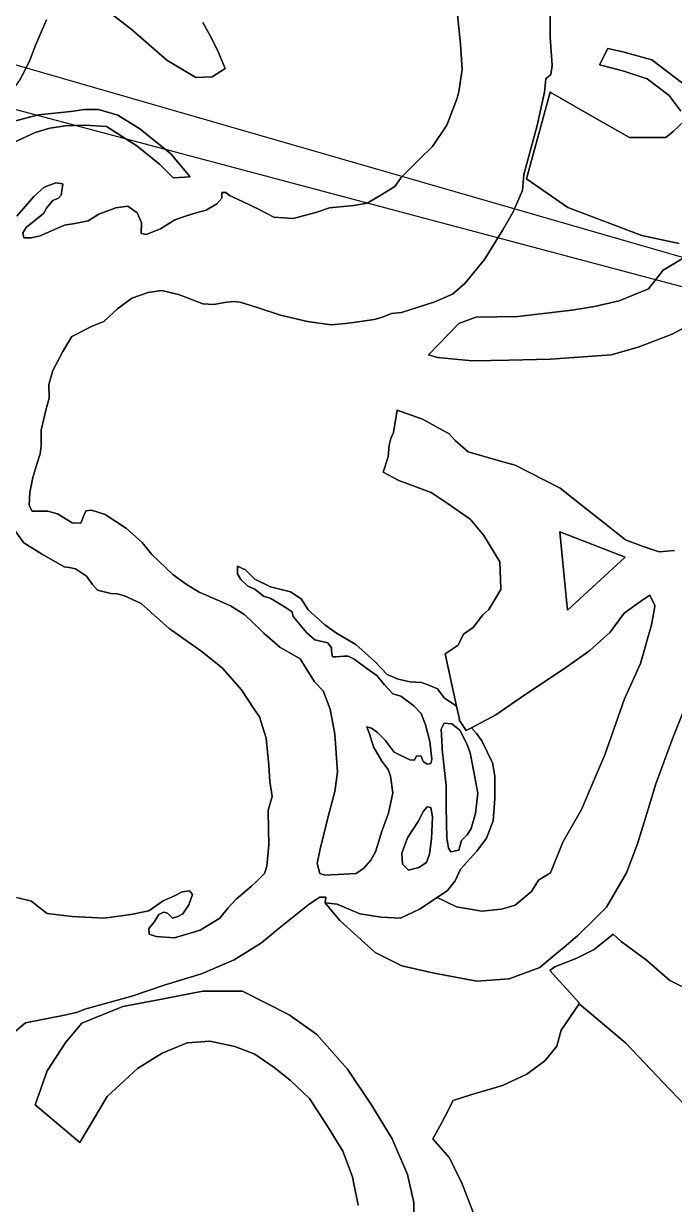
# Model space of a CAD drawing. Header units: inches. Extents: x 288635 to 1232953, y 676945 to 1655780.
# Drawn here: x 568569 to 579329, y 1480968 to 1500510 of the extents above; entities that cross this region are included whole.
import ezdxf

# ---------------------------------------------------------------- set-up
doc = ezdxf.new("R2010")
doc.units = ezdxf.units.IN
doc.header["$MEASUREMENT"] = 0
doc.layers.add('Images', color=7, linetype='Continuous')
picture_1 = doc.add_image_def('image2.jpg', size_in_pixel=(2586, 3753))
picture_2 = doc.add_image_def('image3.jpg', size_in_pixel=(2620, 3729))

msp = doc.modelspace()

# ---------------------------------------------------------------- linework, layer by layer
at = {"color": 1, "ltscale": 3}
for points in [[(577274.4236, 1500646.9998), (577274.4236, 1500286.3191), (577309.9837, 1499818.9581), (577284.5836, 1499666.5578), (577203.3034, 1499595.4377), (577182.9834, 1499376.9973), (577061.0632, 1498823.2761), (576842.6227, 1498010.4745), (576817.2227, 1497746.314), (576659.7424, 1497385.6333), (576492.102, 1497096.0727), (576187.3014, 1496608.3917), (575862.1808, 1496207.0709), (575658.9804, 1496034.3506), (575369.4198, 1495907.3503), (574815.6987, 1495729.55), (574653.1383, 1495714.3099), (574505.8181, 1495653.3498), (574363.5778, 1495612.7097), (574023.2171, 1495561.9096), (573886.0568, 1495546.6696), (573652.3763, 1495526.3496), (573261.2156, 1495577.1497), (572814.1747, 1495683.8299), (572433.1739, 1495810.8301), (572148.6933, 1495902.2703), (572042.0131, 1495912.4303), (571889.6128, 1495892.1103), (571711.8125, 1495861.6302), (571534.0121, 1495871.7902), (571259.6916, 1495978.4705), (571127.6113, 1496024.1905), (570853.2907, 1496090.2307), (570629.7703, 1496059.7506), (570360.5298, 1495963.2304), (570121.7693, 1495790.5101), (569893.1688, 1495582.2297), (569700.1284, 1495500.9495), (569364.8478, 1495333.3092), (569217.5275, 1495084.3887), (569049.8871, 1494769.428), (568983.847, 1494535.7476), (568988.927, 1494312.2271), (568938.1269, 1494114.1067), (568856.8468, 1493783.9061), (568856.8468, 1493519.7455), (568841.6067, 1493387.6653), (568785.7266, 1493220.0249), (568719.6865, 1492996.5045), (568668.8864, 1492747.584), (568658.7264, 1492534.2236), (568709.5265, 1492442.7834), (568968.607, 1492442.7834), (569131.1673, 1492397.0633), (569369.9278, 1492249.743), (569512.1681, 1492239.583), (569557.8882, 1492351.3432), (569598.5282, 1492447.8634), (569689.9684, 1492458.0234), (569918.5689, 1492386.9033), (570269.0896, 1492153.2228), (570528.1701, 1491919.5423), (570685.6504, 1491726.502), (571041.2511, 1491386.1413), (571254.6115, 1491233.741), (571473.052, 1491101.6607), (571793.0926, 1490959.4204), (571991.213, 1490873.0602), (572209.6535, 1490735.9), (572321.4137, 1490634.2998), (572544.9341, 1490415.8593), (572804.0146, 1490187.2589), (573144.3753, 1489994.2185), (573378.0558, 1489618.2977), (573520.2961, 1489465.8974), (573637.1363, 1489161.0968), (573713.3365, 1488749.616), (573759.0566, 1488119.6947), (573713.3365, 1487799.6541), (573596.4962, 1487362.7732), (573469.496, 1486824.2921), (573423.7759, 1486610.9317), (573464.416, 1486443.2914), (573550.7761, 1486417.8913), (573759.0566, 1486428.0514), (574068.9372, 1486443.2914), (574195.9374, 1486534.7316), (574312.7777, 1486666.8118), (574388.9778, 1486803.9721), (574444.8579, 1486976.6925), (574485.498, 1487129.0928), (574602.3382, 1487444.0534), (574673.4584, 1487779.3341), (574637.8983, 1488053.6546), (574597.2582, 1488165.4148), (574490.578, 1488302.5751), (574353.4177, 1488541.3356), (574287.3776, 1488754.696), (574241.6575, 1488871.5362), (574322.9377, 1488851.2162), (574419.4579, 1488780.0961), (574546.4581, 1488648.0158), (574693.7784, 1488449.8954), (574952.8589, 1488322.8951), (575034.1391, 1488317.8151), (575064.6192, 1488394.0153), (575140.8193, 1488383.8553), (575176.3794, 1488297.4951), (575242.4195, 1488251.775), (575303.3796, 1488261.935), (575318.6197, 1488327.9752), (575288.1396, 1488627.6958), (575211.9395, 1488902.0163), (575140.8193, 1489089.9767), (575018.8991, 1489216.9769), (574805.5387, 1489379.5373), (574673.4584, 1489415.0973), (574536.2981, 1489567.4976), (574409.2979, 1489719.8979), (574241.6575, 1489836.7382), (574033.3771, 1489989.1385), (573936.8569, 1490039.9386), (573865.7368, 1490039.9386), (573733.6565, 1490029.7786), (573677.7764, 1490029.7786), (573657.4564, 1490126.2988), (573657.4564, 1490177.0989), (573596.4962, 1490263.459), (573383.1358, 1490309.1791), (573245.9755, 1490431.0994), (573027.5351, 1490695.2599), (573007.2151, 1490776.5401), (572910.6949, 1490842.5802), (572656.6944, 1490994.9805), (572534.7741, 1491035.6206), (572392.5338, 1491147.3808), (572275.6936, 1491198.1809), (572158.8534, 1491309.9411), (572108.0533, 1491401.3813), (572102.9732, 1491528.3816), (572240.1335, 1491467.4214), (572392.5338, 1491315.0211), (572651.6143, 1491188.0209), (572981.815, 1491106.7407), (573159.6154, 1490989.9005), (573276.4556, 1490807.0201), (573550.7761, 1490558.0996), (573743.8165, 1490420.9393), (574063.8572, 1490232.979), (574378.8178, 1489953.5784), (574582.0182, 1489735.138), (574764.8986, 1489658.9378), (574957.939, 1489618.2977), (575145.8993, 1489603.0577), (575298.2996, 1489552.2576), (575410.0599, 1489501.4575), (575521.8201, 1489349.0572), (575728.0288, 1489215.8831), (575775.8069, 1488997.1595), (575773.2087, 1488995.573), (575775.8069, 1488983.6786), (575774.6531, 1488982.9741), (575776.6556, 1488979.7935), (575777.6388, 1488978.2319), (575884.8577, 1488807.9379), (575974.0459, 1488856.102), (576055.2212, 1488759.776), (576146.6613, 1488637.8558), (576319.3817, 1488277.1751), (576360.0218, 1488053.6546), (576360.0218, 1487687.8939), (576334.6217, 1487317.0531), (576222.8615, 1487027.4926), (576060.3012, 1486814.1321), (575791.0606, 1486514.4115), (575704.7005, 1486321.3711), (575577.7002, 1486163.8908), (575406.0287, 1486048.9283), (575115.358, 1485851.2014), (574802.7828, 1485706.9453), (574479.9859, 1485719.9935), (574129.7235, 1485774.0967), (573751.5118, 1485933.9582), (573552.4952, 1485957.1385), (573566.0162, 1486052.1306), (573469.496, 1486052.1306), (573291.6956, 1485935.2904), (572768.4546, 1485518.7295), (572504.294, 1485295.2091), (572052.1731, 1485015.8085), (571508.6121, 1484782.1281), (570909.1709, 1484599.2477), (570360.5298, 1484416.3673), (569583.2882, 1484197.9269), (569461.368, 1484147.1268), (569242.9275, 1484101.4067), (568597.7662, 1483974.4064), (568364.0858, 1483776.2861)], [(568455.526, 1497324.6731), (568740.0065, 1497649.7938), (568907.6469, 1497802.1941), (569100.6872, 1497873.3142), (569217.5275, 1497858.0742), (569187.0474, 1497670.1138), (569146.4073, 1497619.3137), (569049.8871, 1497583.7537), (568948.2869, 1497456.7534), (568897.4868, 1497365.3132), (568613.0063, 1497136.7128), (568557.1262, 1497045.2726), (568572.3662, 1496963.9924), (568694.2864, 1496963.9924), (568841.6067, 1496999.5525), (569029.5671, 1497080.8327), (569242.9275, 1497172.2728), (569415.6479, 1497202.7529), (569634.0883, 1497243.393), (569811.8887, 1497355.1532), (570091.2892, 1497461.8334), (570289.4096, 1497487.2335), (570446.8899, 1497375.4733), (570518.0101, 1497217.9929), (570512.9301, 1497035.1126), (570594.2102, 1497019.8725), (570695.8104, 1497055.4326), (570832.9707, 1497111.3127), (571066.6512, 1497263.713), (571244.4515, 1497324.6731), (571422.2519, 1497375.4733), (571589.8922, 1497421.1933), (571762.6126, 1497527.8736), (571848.9727, 1497619.3137), (571848.9727, 1497715.8339), (571909.9329, 1497715.8339), (571970.893, 1497665.0338), (572188.8943, 1497567.5386), (572463.654, 1497431.3534), (572707.4945, 1497304.3531), (573027.5351, 1497284.0331), (573398.3758, 1497385.6333), (573626.9763, 1497461.8334), (574028.2971, 1497497.3935), (574251.8175, 1497538.0336), (574490.578, 1497680.2739), (574709.0185, 1497812.3541), (574810.6187, 1497964.7544), (575115.4193, 1498264.475), (575328.7797, 1498477.8355), (575567.5402, 1498828.3562), (575740.2605, 1499275.3971), (575765.6606, 1499387.1573), (575821.5407, 1499747.838), (575791.0606, 1500169.4788), (575725.0205, 1500819.7201)], [(568450.4459, 1486047.0506), (568699.3664, 1485986.0905), (568790.8066, 1485909.8903), (568958.447, 1485782.8901), (569369.9278, 1485732.09), (569903.3288, 1485706.6899), (570340.2097, 1485762.57), (570639.9303, 1485823.5301), (570873.6108, 1485991.1705), (571061.5712, 1486072.4506), (571188.5714, 1486138.4908), (571310.4917, 1486158.8108), (571361.2918, 1486097.8507), (571300.3316, 1485925.1304), (571198.7314, 1485777.8101), (571117.4513, 1485732.09), (571031.0911, 1485706.6899), (570949.8109, 1485787.9701), (570883.7708, 1485803.2101), (570802.4906, 1485767.65), (570726.2905, 1485640.6498), (570639.9303, 1485533.9696), (570645.0103, 1485437.4494), (570761.8506, 1485401.8893), (571061.5712, 1485381.5693), (571488.292, 1485503.4895), (571813.4127, 1485706.6899), (571950.5729, 1485874.3302), (572082.6532, 1486021.6505), (572336.6537, 1486235.011), (572407.7739, 1486301.0511), (572550.0141, 1486443.2914), (572590.6542, 1486565.2116), (572626.2143, 1486920.8123), (572616.0543, 1487184.9729), (572610.9743, 1487489.7735), (572677.0144, 1487718.3739), (572641.4543, 1487967.2944), (572626.2143, 1488231.455), (572580.4942, 1488683.5759), (572468.734, 1489034.0966), (572382.3738, 1489161.0968), (572174.0934, 1489486.2175), (571854.0527, 1489846.8982), (571498.452, 1490131.3788), (571203.8114, 1490339.6592), (570975.211, 1490497.1395), (570670.4104, 1490771.46), (570512.9301, 1490913.7003), (570238.6095, 1491040.7006), (570116.6893, 1491071.1806), (570010.0091, 1491076.2607), (569791.5686, 1491132.1408), (569705.2085, 1491228.661), (569608.6883, 1491365.8212), (569425.8079, 1491487.7415), (569324.2077, 1491508.0615), (569237.8475, 1491518.2215), (568867.0068, 1491736.662), (568572.3662, 1491914.4623), (568394.5658, 1492158.3028)]]:
    msp.add_lwpolyline(points, dxfattribs=at)
at = {"color": 1}
for points in [[(575725.0205, 1500819.7201), (575791.0606, 1500169.4788), (575821.5407, 1499747.838), (575765.6606, 1499387.1573), (575740.2605, 1499275.3971), (575567.5402, 1498828.3562), (575328.7797, 1498477.8355), (575115.4193, 1498264.475), (574810.6187, 1497964.7544), (574709.0185, 1497812.3541), (574490.578, 1497680.2739), (574251.8175, 1497538.0336), (574028.2971, 1497497.3935), (573626.9763, 1497461.8334), (573398.3758, 1497385.6333), (573027.5351, 1497284.0331), (572707.4945, 1497304.3531), (572463.654, 1497431.3534), (572188.8943, 1497567.5386), (571970.893, 1497665.0338), (571909.9329, 1497715.8339), (571848.9727, 1497715.8339), (571848.9727, 1497619.3137), (571762.6126, 1497527.8736), (571589.8922, 1497421.1933), (571422.2519, 1497375.4733), (571244.4515, 1497324.6731), (571066.6512, 1497263.713), (570832.9707, 1497111.3127), (570695.8104, 1497055.4326), (570594.2102, 1497019.8725), (570512.9301, 1497035.1126), (570518.0101, 1497217.9929), (570446.8899, 1497375.4733), (570289.4096, 1497487.2335), (570091.2892, 1497461.8334), (569811.8887, 1497355.1532), (569634.0883, 1497243.393), (569415.6479, 1497202.7529), (569242.9275, 1497172.2728), (569029.5671, 1497080.8327), (568841.6067, 1496999.5525), (568694.2864, 1496963.9924), (568572.3662, 1496963.9924), (568557.1262, 1497045.2726), (568613.0063, 1497136.7128), (568897.4868, 1497365.3132), (568948.2869, 1497456.7534), (569049.8871, 1497583.7537), (569146.4073, 1497619.3137), (569187.0474, 1497670.1138), (569217.5275, 1497858.0742), (569100.6872, 1497873.3142), (568907.6469, 1497802.1941), (568740.0065, 1497649.7938), (568455.526, 1497324.6731)], [(579331.1067, 1491789.0767), (579079.752, 1491769.2329), (578815.1682, 1491855.2226), (578725.3879, 1491888.6293), (578530.7405, 1491961.0562), (578525.6886, 1491965.0556), (578518.9941, 1491967.5578), (578368.2918, 1492087.2239), (578201.734, 1492219.4801), (577891.0814, 1492464.7753), (577658.0132, 1492648.454), (577438.779, 1492821.2303), (576698.4973, 1493204.6003), (576453.2078, 1493268.5889), (575920.5945, 1493421.26), (575704.0922, 1493612.5683), (575603.3405, 1493718.7983), (575166.9599, 1493964.2781), (574743.6681, 1494110.4793), (574685.9352, 1493745.0702), (574640.594, 1493645.7115), (574615.308, 1493531.6954), (574597.2384, 1493341.0264), (574516.6669, 1493086.9162), (574770.599, 1492950.1797), (575306.3067, 1492750.8753), (575570.7354, 1492571.8207), (575954.1488, 1492306.5668), (575957.7238, 1492302.1967), (575966.4599, 1492296.1718), (576178.127, 1492038.2026), (576442.7108, 1491601.6392), (576462.5546, 1491158.4612), (576461.9929, 1491157.525), (576462.5546, 1491144.9803), (576264.1167, 1490814.2505), (576164.4663, 1490723.5511), (576000.6496, 1490515.0179), (575845.22, 1490404.863), (575754.7928, 1490225.5514), (575539.1964, 1490080.3402), (575728.0288, 1489215.8831), (575521.8201, 1489349.0572), (575410.0599, 1489501.4575), (575298.2996, 1489552.2576), (575145.8993, 1489603.0577), (574957.939, 1489618.2977), (574764.8986, 1489658.9378), (574582.0182, 1489735.138), (574378.8178, 1489953.5784), (574063.8572, 1490232.979), (573743.8165, 1490420.9393), (573550.7761, 1490558.0996), (573276.4556, 1490807.0201), (573159.6154, 1490989.9005), (572981.815, 1491106.7407), (572651.6143, 1491188.0209), (572392.5338, 1491315.0211), (572240.1335, 1491467.4214), (572102.9732, 1491528.3816), (572108.0533, 1491401.3813), (572158.8534, 1491309.9411), (572275.6936, 1491198.1809), (572392.5338, 1491147.3808), (572534.7741, 1491035.6206), (572656.6944, 1490994.9805), (572910.6949, 1490842.5802), (573007.2151, 1490776.5401), (573027.5351, 1490695.2599), (573245.9755, 1490431.0994), (573383.1358, 1490309.1791), (573596.4962, 1490263.459), (573657.4564, 1490177.0989), (573657.4564, 1490126.2988), (573677.7764, 1490029.7786), (573733.6565, 1490029.7786), (573865.7368, 1490039.9386), (573936.8569, 1490039.9386), (574033.3771, 1489989.1385), (574241.6575, 1489836.7382), (574409.2979, 1489719.8979), (574536.2981, 1489567.4976), (574673.4584, 1489415.0973), (574805.5387, 1489379.5373), (575018.8991, 1489216.9769), (575140.8193, 1489089.9767), (575211.9395, 1488902.0163), (575288.1396, 1488627.6958), (575318.6197, 1488327.9752), (575303.3796, 1488261.935), (575242.4195, 1488251.775), (575176.3794, 1488297.4951), (575140.8193, 1488383.8553), (575064.6192, 1488394.0153), (575034.1391, 1488317.8151), (574952.8589, 1488322.8951), (574693.7784, 1488449.8954), (574546.4581, 1488648.0158), (574419.4579, 1488780.0961), (574322.9377, 1488851.2162), (574241.6575, 1488871.5362), (574287.3776, 1488754.696), (574353.4177, 1488541.3356), (574490.578, 1488302.5751), (574597.2582, 1488165.4148), (574637.8983, 1488053.6546), (574673.4584, 1487779.3341), (574602.3382, 1487444.0534), (574485.498, 1487129.0928), (574444.8579, 1486976.6925), (574388.9778, 1486803.9721), (574312.7777, 1486666.8118), (574195.9374, 1486534.7316), (574068.9372, 1486443.2914), (573759.0566, 1486428.0514), (573550.7761, 1486417.8913), (573464.416, 1486443.2914), (573423.7759, 1486610.9317), (573469.496, 1486824.2921), (573596.4962, 1487362.7732), (573713.3365, 1487799.6541), (573759.0566, 1488119.6947), (573713.3365, 1488749.616), (573637.1363, 1489161.0968), (573520.2961, 1489465.8974), (573378.0558, 1489618.2977), (573144.3753, 1489994.2185), (572804.0146, 1490187.2589), (572544.9341, 1490415.8593), (572321.4137, 1490634.2998), (572209.6535, 1490735.9), (571991.213, 1490873.0602), (571793.0926, 1490959.4204), (571473.052, 1491101.6607), (571254.6115, 1491233.741), (571041.2511, 1491386.1413), (570685.6504, 1491726.502), (570528.1701, 1491919.5423), (570269.0896, 1492153.2228), (569918.5689, 1492386.9033), (569689.9684, 1492458.0234), (569598.5282, 1492447.8634), (569557.8882, 1492351.3432), (569512.1681, 1492239.583), (569369.9278, 1492249.743), (569131.1673, 1492397.0633), (568968.607, 1492442.7834), (568709.5265, 1492442.7834), (568658.7264, 1492534.2236), (568668.8864, 1492747.584), (568719.6865, 1492996.5045), (568785.7266, 1493220.0249), (568841.6067, 1493387.6653), (568856.8468, 1493519.7455), (568856.8468, 1493783.9061), (568938.1269, 1494114.1067), (568988.927, 1494312.2271), (568983.847, 1494535.7476), (569049.8871, 1494769.428), (569217.5275, 1495084.3887), (569364.8478, 1495333.3092), (569700.1284, 1495500.9495), (569893.1688, 1495582.2297), (570121.7693, 1495790.5101), (570360.5298, 1495963.2304), (570629.7703, 1496059.7506), (570853.2907, 1496090.2307), (571127.6113, 1496024.1905), (571259.6916, 1495978.4705), (571534.0121, 1495871.7902), (571711.8125, 1495861.6302), (571889.6128, 1495892.1103), (572042.0131, 1495912.4303), (572148.6933, 1495902.2703), (572433.1739, 1495810.8301), (572814.1747, 1495683.8299), (573261.2156, 1495577.1497), (573652.3763, 1495526.3496), (573886.0568, 1495546.6696), (574023.2171, 1495561.9096), (574363.5778, 1495612.7097), (574505.8181, 1495653.3498), (574653.1383, 1495714.3099), (574815.6987, 1495729.55), (575369.4198, 1495907.3503), (575658.9804, 1496034.3506), (575862.1808, 1496207.0709), (576187.3014, 1496608.3917), (576492.102, 1497096.0727), (576659.7424, 1497385.6333), (576817.2227, 1497746.314), (576842.6227, 1498010.4745), (577061.0632, 1498823.2761), (577182.9834, 1499376.9973), (577203.3034, 1499595.4377), (577284.5836, 1499666.5578), (577309.9837, 1499818.9581), (577274.4236, 1500286.3191), (577274.4236, 1500646.9998)], [(571534.5566, 1500527.9038), (571640.9213, 1500328.8102), (571724.9993, 1500171.4329), (571789.1379, 1500033.6591), (571903.0804, 1499768.5274), (571685.3694, 1499628.5704), (571415.4938, 1499620.6328), (570939.2429, 1499906.3834), (570343.9292, 1500422.3219), (569868.0198, 1500788.7668)], [(569868.0198, 1500788.7668), (570343.9292, 1500422.3219), (570939.2429, 1499906.3834), (571415.4938, 1499620.6328), (571685.3694, 1499628.5704), (571903.0804, 1499768.5274), (571789.1379, 1500033.6591), (571724.9993, 1500171.4329), (571640.9213, 1500328.8102), (571534.5566, 1500527.9038)], [(568948.0142, 1500572.3476), (568840.8763, 1500330.7318), (568770.8791, 1500161.8067), (568674.2134, 1499903.0443), (568576.82, 1499712.3222), (568514.1698, 1499589.6363), (568306.1635, 1499296.673), (568107.5431, 1499105.507), (568100.1045, 1499095.2988), (566781.0729, 1499675.6106), (565675.5833, 1499911.772), (564761.6579, 1499625.1131), (564761.6579, 1499625.1131), (564788.169, 1499664.2618), (564878.0247, 1499888.6754), (565088.0264, 1500277.2424), (565299.6518, 1500484.565), (565564.1779, 1500631.9419)], [(568514.1698, 1499589.6363), (568576.82, 1499712.3222), (568674.2134, 1499903.0443), (568770.8791, 1500161.8067), (568840.8763, 1500330.7318), (568948.0142, 1500572.3476)], [(579433.9109, 1499059.9934), (579241.6241, 1499320.7687), (578878.4363, 1499594.5201), (578479.4359, 1499727.2963), (578091.5758, 1499827.5768), (578228.7817, 1500097.8459), (578479.0082, 1500045.1666), (578955.1688, 1499910.7836), (579462.2759, 1499524.91)], [(579462.2759, 1499524.91), (578955.1688, 1499910.7836), (578479.0082, 1500045.1666), (578228.7817, 1500097.8459), (578091.5758, 1499827.5768), (578479.4359, 1499727.2963), (578878.4363, 1499594.5201), (579241.6241, 1499320.7687), (579433.9109, 1499059.9934)], [(579407.5594, 1496871.2562), (578792.6891, 1497000.9589), (577570.3117, 1497466.6265), (576885.8452, 1497941.3829), (577276.0814, 1499377.2448), (577900.8802, 1499016.8484), (578585.7715, 1498623.1808), (578982.6473, 1498623.1808), (579190.976, 1498627.5451), (579310.0388, 1498726.7641), (579498.5859, 1498900.9938)], [(579498.5859, 1498900.9938), (579310.0388, 1498726.7641), (579190.976, 1498627.5451), (578982.6473, 1498623.1808), (578585.7715, 1498623.1808), (577900.8802, 1499016.8484), (577276.0814, 1499377.2448), (576885.8452, 1497941.3829), (577570.3117, 1497466.6265), (578792.6891, 1497000.9589), (579407.5594, 1496871.2562)], [(568244.6201, 1498849.8329), (568813.8625, 1498999.3309), (569348.6053, 1499056.8302), (569572.8523, 1499085.5798), (569808.5992, 1499085.5798), (570124.845, 1498993.581), (570492.84, 1498769.334), (571004.5832, 1498355.3396), (571321.7085, 1497971.4511), (571039.0827, 1497954.826), (570814.8357, 1498184.8229), (570441.0907, 1498489.5688), (569940.8474, 1498805.8146), (569578.6023, 1498828.8143), (569262.3565, 1498817.3145), (569003.61, 1498777.065), (568757.419, 1498705.6249), (568005.6339, 1498360.1737)], [(568005.6339, 1498360.1737), (568757.419, 1498705.6249), (569003.61, 1498777.065), (569262.3565, 1498817.3145), (569578.6023, 1498828.8143), (569940.8474, 1498805.8146), (570441.0907, 1498489.5688), (570814.8357, 1498184.8229), (571039.0827, 1497954.826), (571321.7085, 1497971.4511), (571004.5832, 1498355.3396), (570492.84, 1498769.334), (570124.845, 1498993.581), (569808.5992, 1499085.5798), (569572.8523, 1499085.5798), (569348.6053, 1499056.8302), (568813.8625, 1498999.3309), (568244.6201, 1498849.8329)], [(580054.212, 1495779.156), (579293.5766, 1495371.6727), (578728.2442, 1495154.7283), (578281.7248, 1495029.9149), (577281.5322, 1494958.5639), (576592.6214, 1494941.0147), (575993.6949, 1494927.1114), (575410.7652, 1494985.4044), (575261.529, 1495027.447), (575767.1847, 1495547.6782), (576046.5203, 1495651.4353), (576741.8551, 1495664.8193), (577634.0235, 1495765.7355), (578008.6742, 1495829.2356), (578415.7917, 1495923.4395), (578903.2722, 1496122.8633), (579143.5306, 1496431.767), (579500.9272, 1496642.0373)], [(579500.9272, 1496642.0373), (579143.5306, 1496431.767), (578903.2722, 1496122.8633), (578415.7917, 1495923.4395), (578008.6742, 1495829.2356), (577634.0235, 1495765.7355), (576741.8551, 1495664.8193), (576046.5203, 1495651.4353), (575767.1847, 1495547.6782), (575261.529, 1495027.447), (575410.7652, 1494985.4044), (575993.6949, 1494927.1114), (576592.6214, 1494941.0147), (577281.5322, 1494958.5639), (578281.7248, 1495029.9149), (578728.2442, 1495154.7283), (579293.5766, 1495371.6727), (580054.212, 1495779.156)], [(579543.9368, 1489295.1047), (579305.3166, 1488686.6135), (579020.2733, 1487925.9899), (578894.9041, 1487508.1893), (578894.9017, 1487508.1816), (578717.1524, 1486937.1082), (578536.2325, 1486457.607), (578205.0185, 1485888.8794), (578007.301, 1485688.5485), (577735.574, 1485416.6067), (577542.1091, 1485254.5649), (577320.2834, 1485068.7686), (577103.8228, 1484887.466), (576595.3939, 1484700.4574), (576063.7687, 1484659.2754), (575359.3742, 1484792.8996), (574824.0536, 1484913.6818), (574381.6317, 1485138.5982), (573799.3394, 1485667.464), (573651.0606, 1485841.4709), (573552.4952, 1485957.1385), (573751.5118, 1485933.9582), (574129.7235, 1485774.0967), (574479.9859, 1485719.9935), (574802.7828, 1485706.9453), (575115.358, 1485851.2014), (575406.0287, 1486048.9283), (575724.5117, 1485892.0607), (576147.0214, 1485818.8472), (576470.8387, 1485851.0867), (576694.393, 1485919.8225), (576968.0378, 1486147.5593), (577080.6742, 1486332.675), (577281.9471, 1486456.8957), (577484.9545, 1486964.735), (577796.0246, 1487503.219), (578180.4137, 1488409.3205), (578505.274, 1489335.3133), (578770.3385, 1489917.3214), (578949.4395, 1490558.9358), (579007.883, 1490864.9491), (579006.0237, 1490868.6948), (579007.883, 1490878.43), (578923.3252, 1491048.7834), (578791.1361, 1490962.8815), (578499.4324, 1490753.8373), (578268.6967, 1490438.1523), (577930.5339, 1490133.8403), (577552.9581, 1489865.536), (576785.1312, 1489350.0562), (576374.7395, 1489072.4879), (575974.0459, 1488856.102), (575884.8577, 1488807.9379), (575777.6388, 1488978.2319), (575776.6556, 1488979.7935), (575774.6531, 1488982.9741), (575775.8069, 1488983.6786), (575773.2087, 1488995.573), (575775.8069, 1488997.1595), (575728.0288, 1489215.8831), (575539.1964, 1490080.3402), (575754.7928, 1490225.5514), (575845.22, 1490404.863), (576000.6496, 1490515.0179), (576164.4663, 1490723.5511), (576264.1167, 1490814.2505), (576462.5546, 1491144.9803), (576461.9929, 1491157.525), (576462.5546, 1491158.4612), (576442.7108, 1491601.6392), (576178.127, 1492038.2026), (575966.4599, 1492296.1718), (575957.7238, 1492302.1967), (575954.1488, 1492306.5668), (575570.7354, 1492571.8207), (575306.3067, 1492750.8753), (574770.599, 1492950.1797), (574516.6669, 1493086.9162), (574597.2384, 1493341.0264), (574615.308, 1493531.6954), (574640.594, 1493645.7115), (574685.9352, 1493745.0702), (574743.6681, 1494110.4793), (575166.9599, 1493964.2781), (575603.3405, 1493718.7983), (575704.0922, 1493612.5683), (575920.5945, 1493421.26), (576453.2078, 1493268.5889), (576698.4973, 1493204.6003), (577438.779, 1492821.2303), (577658.0132, 1492648.454), (577891.0814, 1492464.7753), (578201.734, 1492219.4801), (578368.2918, 1492087.2239), (578518.9941, 1491967.5578), (578525.6886, 1491965.0556), (578530.7405, 1491961.0562), (578725.3879, 1491888.6293), (578815.1682, 1491855.2226), (579079.752, 1491769.2329), (579331.1067, 1491789.0767)], [(568394.5658, 1492158.3028), (568572.3662, 1491914.4623), (568867.0068, 1491736.662), (569237.8475, 1491518.2215), (569324.2077, 1491508.0615), (569425.8079, 1491487.7415), (569608.6883, 1491365.8212), (569705.2085, 1491228.661), (569791.5686, 1491132.1408), (570010.0091, 1491076.2607), (570116.6893, 1491071.1806), (570238.6095, 1491040.7006), (570512.9301, 1490913.7003), (570670.4104, 1490771.46), (570975.211, 1490497.1395), (571203.8114, 1490339.6592), (571498.452, 1490131.3788), (571854.0527, 1489846.8982), (572174.0934, 1489486.2175), (572382.3738, 1489161.0968), (572468.734, 1489034.0966), (572580.4942, 1488683.5759), (572626.2143, 1488231.455), (572641.4543, 1487967.2944), (572677.0144, 1487718.3739), (572610.9743, 1487489.7735), (572616.0543, 1487184.9729), (572626.2143, 1486920.8123), (572590.6542, 1486565.2116), (572550.0141, 1486443.2914), (572407.7739, 1486301.0511), (572336.6537, 1486235.011), (572082.6532, 1486021.6505), (571950.5729, 1485874.3302), (571813.4127, 1485706.6899), (571488.292, 1485503.4895), (571061.5712, 1485381.5693), (570761.8506, 1485401.8893), (570645.0103, 1485437.4494), (570639.9303, 1485533.9696), (570726.2905, 1485640.6498), (570802.4906, 1485767.65), (570883.7708, 1485803.2101), (570949.8109, 1485787.9701), (571031.0911, 1485706.6899), (571117.4513, 1485732.09), (571198.7314, 1485777.8101), (571300.3316, 1485925.1304), (571361.2918, 1486097.8507), (571310.4917, 1486158.8108), (571188.5714, 1486138.4908), (571061.5712, 1486072.4506), (570873.6108, 1485991.1705), (570639.9303, 1485823.5301), (570340.2097, 1485762.57), (569903.3288, 1485706.6899), (569369.9278, 1485732.09), (568958.447, 1485782.8901), (568790.8066, 1485909.8903), (568699.3664, 1485986.0905), (568450.4459, 1486047.0506)], [(568364.0858, 1483776.2861), (568597.7662, 1483974.4064), (569242.9275, 1484101.4067), (569461.368, 1484147.1268), (569583.2882, 1484197.9269), (570360.5298, 1484416.3673), (570909.1709, 1484599.2477), (571508.6121, 1484782.1281), (572052.1731, 1485015.8085), (572504.294, 1485295.2091), (572768.4546, 1485518.7295), (573291.6956, 1485935.2904), (573469.496, 1486052.1306), (573566.0162, 1486052.1306), (573552.4952, 1485957.1385), (573651.0606, 1485841.4709), (573799.3394, 1485667.464), (574381.6317, 1485138.5982), (574824.0536, 1484913.6818), (575359.3742, 1484792.8996), (576063.7687, 1484659.2754), (576595.3939, 1484700.4574), (577103.8228, 1484887.466), (577320.2834, 1485068.7686), (577542.1091, 1485254.5649), (577735.574, 1485416.6067), (578007.301, 1485688.5485), (578205.0185, 1485888.8794), (578536.2325, 1486457.607), (578717.1524, 1486937.1082), (578894.9017, 1487508.1816), (578894.9041, 1487508.1893), (579020.2733, 1487925.9899), (579305.3166, 1488686.6135), (579543.9368, 1489295.1047)], [(579710.1625, 1484448.4269), (579254.2475, 1484672.9871), (578869.0548, 1485009.8189), (578452.2518, 1485318.803), (578319.4258, 1485440.5225), (578001.4254, 1485185.8529), (577716.2911, 1485040.7315), (577352.0655, 1484896.4266), (577272.6312, 1484840.2181), (577755.726, 1484301.9311), (577750.5096, 1484294.2625), (577755.726, 1484288.4502), (577458.0556, 1483850.8463), (577384.517, 1483587.8923), (577289.6694, 1483471.3589), (577186.8178, 1483344.9913), (576888.4441, 1483123.8932), (576489.4572, 1482935.2082), (575979.2771, 1482784.3027), (575670.9984, 1482685.2834), (575538.4812, 1482427.632), (575478.0523, 1482310.1408), (575337.4839, 1482054.5706), (575605.6804, 1481745.3378), (575692.6597, 1481570.4779), (575695.7969, 1481564.1711), (575809.7009, 1481335.1829), (576033.6813, 1480749.7362)], [(579754.642, 1482344.3235), (579145.0264, 1482986.0213), (578521.9933, 1483641.8423), (577755.726, 1484288.4502), (577750.5096, 1484294.2625), (577755.726, 1484301.9311), (577272.6312, 1484840.2181), (577352.0655, 1484896.4266), (577716.2911, 1485040.7315), (578001.4254, 1485185.8529), (578319.4258, 1485440.5225), (578452.2518, 1485318.803), (578869.0548, 1485009.8189), (579254.2475, 1484672.9871), (579710.1625, 1484448.4269)], [(574100.7521, 1480957.2751), (574031.1914, 1481305.0788), (574007.6186, 1481422.9427), (573846.7516, 1481846.2768), (573609.6845, 1482235.7443), (573296.4172, 1482718.3453), (572974.6832, 1483023.1459), (572712.216, 1483234.813), (572390.482, 1483454.9467), (572060.2814, 1483581.947), (571645.4139, 1483666.6138), (571272.8798, 1483641.2138), (570858.0123, 1483471.8801), (570451.6115, 1483217.8796), (569952.0771, 1482752.212), (569499.1096, 1481993.3855), (568761.9332, 1482614.7199), (568959.3585, 1483175.8236), (569266.2758, 1483652.0746), (569530.8596, 1483969.5752), (570208.1943, 1484244.7424), (570737.3621, 1484339.9926), (571531.1136, 1484498.7429), (572187.2816, 1484498.7429), (572959.8665, 1484107.1588), (573414.9507, 1483779.0748), (573414.9507, 1483779.0748), (573922.9518, 1483207.5737), (574325.1192, 1482604.3225), (574663.7866, 1482053.9881), (574917.7871, 1481461.3202), (574956.3603, 1481291.5979), (575023.3728, 1480996.743), (575013.0373, 1480479.9658)], [(575013.0373, 1480479.9658), (575023.3728, 1480996.743), (574956.3603, 1481291.5979), (574917.7871, 1481461.3202), (574663.7866, 1482053.9881), (574325.1192, 1482604.3225), (573922.9518, 1483207.5737), (573414.9507, 1483779.0748), (572959.8665, 1484107.1588), (572187.2816, 1484498.7429), (571531.1136, 1484498.7429), (570737.3621, 1484339.9926), (570208.1943, 1484244.7424), (569530.8596, 1483969.5752), (569266.2758, 1483652.0746), (568959.3585, 1483175.8236), (568761.9332, 1482614.7199), (569499.1096, 1481993.3855), (569952.0771, 1482752.212), (570451.6115, 1483217.8796), (570858.0123, 1483471.8801), (571272.8798, 1483641.2138), (571645.4139, 1483666.6138), (572060.2814, 1483581.947), (572390.482, 1483454.9467), (572712.216, 1483234.813), (572974.6832, 1483023.1459), (573296.4172, 1482718.3453), (573609.6845, 1482235.7443), (573846.7516, 1481846.2768), (574007.6186, 1481422.9427), (574031.1914, 1481305.0788), (574100.7521, 1480957.2751)], [(576033.6813, 1480749.7362), (575809.7009, 1481335.1829), (575695.7969, 1481564.1711), (575692.6597, 1481570.4779), (575605.6804, 1481745.3378), (575337.4839, 1482054.5706), (575478.0523, 1482310.1408), (575538.4812, 1482427.632), (575670.9984, 1482685.2834), (575979.2771, 1482784.3027), (576489.4572, 1482935.2082), (576888.4441, 1483123.8932), (577186.8178, 1483344.9913), (577289.6694, 1483471.3589), (577384.517, 1483587.8923), (577458.0556, 1483850.8463), (577755.726, 1484288.4502), (578521.9933, 1483641.8423), (579145.0264, 1482986.0213), (579754.642, 1482344.3235)]]:
    msp.add_lwpolyline(points, dxfattribs=at)
for points in [[(578515.5277, 1491676.5844), (577433.8242, 1492095.9287), (577524.4716, 1491189.1354), (577563.0258, 1490803.4576), (578515.5277, 1491676.5844)], [(578515.5277, 1491676.5844), (577563.0258, 1490803.4576), (577524.4716, 1491189.1354), (577433.8242, 1492095.9287), (578515.5277, 1491676.5844)], [(576470.8387, 1485851.0867), (576147.0214, 1485818.8472), (575724.5117, 1485892.0607), (575406.0287, 1486048.9283), (575577.7002, 1486163.8908), (575704.7005, 1486321.3711), (575791.0606, 1486514.4115), (576060.3012, 1486814.1321), (576222.8615, 1487027.4926), (576334.6217, 1487317.0531), (576360.0218, 1487687.8939), (576360.0218, 1488053.6546), (576319.3817, 1488277.1751), (576146.6613, 1488637.8558), (576055.2212, 1488759.776), (575974.0459, 1488856.102), (576374.7395, 1489072.4879), (576785.1312, 1489350.0562), (577552.9581, 1489865.536), (577930.5339, 1490133.8403), (578268.6967, 1490438.1523), (578499.4324, 1490753.8373), (578791.1361, 1490962.8815), (578923.3252, 1491048.7834), (579007.883, 1490878.43), (579006.0237, 1490868.6948), (579007.883, 1490864.9491), (578949.4395, 1490558.9358), (578770.3385, 1489917.3214), (578505.274, 1489335.3133), (578180.4137, 1488409.3205), (577796.0246, 1487503.219), (577484.9545, 1486964.735), (577281.9471, 1486456.8957), (577080.6742, 1486332.675), (576968.0378, 1486147.5593), (576694.393, 1485919.8225), (576470.8387, 1485851.0867)], [(575592.9651, 1486864.629), (575631.0652, 1486801.1288), (575764.4155, 1486829.7039), (575808.8656, 1486988.4542), (575904.1157, 1487083.7044), (575969.5209, 1487187.2096), (576040.641, 1487436.1301), (576081.2811, 1487771.4108), (576015.241, 1488127.0115), (575954.2808, 1488441.9721), (575897.7657, 1488591.8324), (575783.4655, 1488817.2579), (575646.9402, 1488922.0331), (575523.115, 1488931.5581), (575475.4899, 1488829.9579), (575489.6567, 1488537.9271), (575491.7289, 1488495.2116), (575558.0401, 1487898.411), (575558.0401, 1487563.1304), (575563.1201, 1487278.6498), (575564.3901, 1487036.0793), (575592.9651, 1486864.629)], [(575764.4155, 1486829.7039), (575631.0652, 1486801.1288), (575592.9651, 1486864.629), (575564.3901, 1487036.0793), (575563.1201, 1487278.6498), (575558.0401, 1487563.1304), (575558.0401, 1487898.411), (575491.7289, 1488495.2116), (575489.6567, 1488537.9271), (575475.4899, 1488829.9579), (575523.115, 1488931.5581), (575646.9402, 1488922.0331), (575783.4655, 1488817.2579), (575897.7657, 1488591.8324), (575954.2808, 1488441.9721), (576015.241, 1488127.0115), (576081.2811, 1487771.4108), (576040.641, 1487436.1301), (575969.5209, 1487187.2096), (575904.1157, 1487083.7044), (575808.8656, 1486988.4542), (575764.4155, 1486829.7039)], [(575281.8145, 1486761.9704), (575315.6812, 1487020.2043), (575332.6146, 1487380.0383), (575302.9812, 1487536.672), (575243.7144, 1487549.372), (575180.2143, 1487473.1719), (575091.3141, 1487303.8382), (574917.7471, 1487032.9043), (574820.3802, 1486783.1371), (574833.0803, 1486601.1034), (574934.6805, 1486499.5032), (575104.0141, 1486541.8367), (575231.0144, 1486626.5035), (575281.8145, 1486761.9704)], [(575104.0141, 1486541.8367), (574934.6805, 1486499.5032), (574833.0803, 1486601.1034), (574820.3802, 1486783.1371), (574917.7471, 1487032.9043), (575091.3141, 1487303.8382), (575180.2143, 1487473.1719), (575243.7144, 1487549.372), (575302.9812, 1487536.672), (575332.6146, 1487380.0383), (575315.6812, 1487020.2043), (575281.8145, 1486761.9704), (575231.0144, 1486626.5035), (575104.0141, 1486541.8367)]]:
    msp.add_lwpolyline(points, close=True, dxfattribs=at)

# ---------------------------------------------------------------- pictures from other files: only their frames are drawn
at = {"layer": 'Images'}
image = msp.add_image(picture_1, insert=(558628.1137, 1501695.41), size_in_units=(43471.2794, 63088.8289), rotation=-14.908366421, dxfattribs=at)
image.dxf.flags = 7
image = msp.add_image(picture_2, insert=(541263.4163, 1442412.7984), size_in_units=(44056.2165, 62704.4395), rotation=-16.124944785, dxfattribs=at)
image.dxf.flags = 7

doc.saveas('drawing.dxf')
